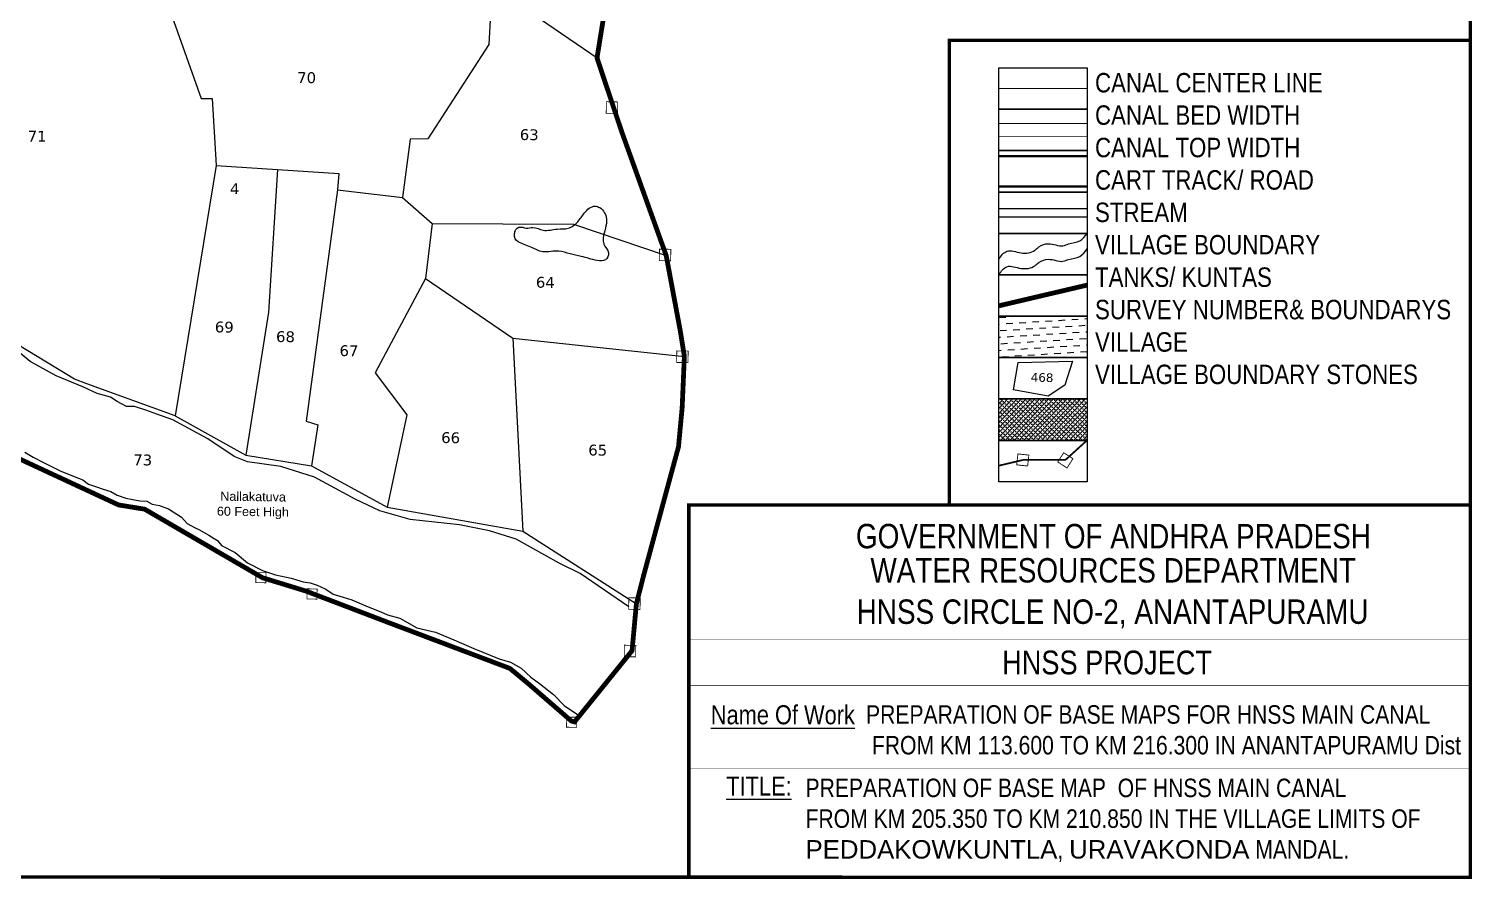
# Model space of a CAD drawing. Header units: inches. Extents: x 734614 to 745725, y 1633794 to 1639309.
# Drawn here: x 743289 to 745694, y 1633794 to 1635210 of the extents above; entities that cross this region are included whole.
import ezdxf
from ezdxf.enums import TextEntityAlignment as Align

# ---------------------------------------------------------------- set-up
doc = ezdxf.new("R2010")
doc.units = ezdxf.units.IN
doc.header["$MEASUREMENT"] = 0
doc.linetypes.add('ACAD_ISO02W100', pattern=[15, 12, -3])
doc.linetypes.add('HIDDEN2', pattern=[0.1875, 0.125, -0.0625])
for name, color, linetype in [('CANAL1', 1, 'Continuous'), ('FOOT PATH', 222, 'Continuous'), ('FRAME 025', 7, 'Continuous'), ('HILL', 223, 'Continuous'), ('PLOT', 7, 'Continuous'), ('PLOT NO', 7, 'Continuous'), ('STRUCTURE', 5, 'Continuous'), ('tank', 4, 'Continuous'), ('TITLEBLOCK', 7, 'Continuous'), ('VILLAGE', 30, 'Continuous'), ('VILLAGE BOUNDRY', 5, 'Continuous'), ('VILLAGE STONES', 240, 'Continuous')]:
    doc.layers.add(name, color=color, linetype=linetype)
doc.styles.add('ARIALN', font='ARIALN_1.TTF')
doc.styles.get("Standard").update_dxf_attribs({"font": 'verdana_0.ttf'})

msp = doc.modelspace()

# ---------------------------------------------------------------- hatches: boundary and pattern name
at = {"layer": 'tank'}
h = msp.add_hatch(dxfattribs=at)
h.set_pattern_fill('DASH', color=256, scale=87.578474, angle=3.5405, style=0)
h.set_pattern_definition([(3.5405362, (187538.262, 411472.384), (10.25036703, 11.602462515), [10.94730927, -10.94730927])])
h.paths.add_polyline_path([(744905.4, 1634731.6), (745052.4, 1634731.6), (745052.4, 1634662.6), (744905.4, 1634662.6)])
at = {"layer": 'VILLAGE', "linetype": 'Continuous'}
h = msp.add_hatch(dxfattribs=at)
h.set_pattern_fill('SACNCR', color=256, scale=58.823527, angle=1.5303, style=0)
h.set_pattern_definition([(46.53031993, (187538.2625, 411472.3843), (-4.002234396, 3.793955484), []), (46.53031993, (187542.1606, 411472.4884), (-4.002234396, 3.793955484), [0, -5.514705647])])
h.paths.add_polyline_path([(744905.4, 1634593.7), (745052.4, 1634593.7), (745052.4, 1634524.7), (744905.4, 1634524.7)])

# ---------------------------------------------------------------- linework, layer by layer
at = {"layer": 'CANAL1', "color": 1, "linetype": 'HIDDEN2', "ltscale": 100, "const_width": 1.44}
msp.add_lwpolyline([(744905.4, 1635110.8), (745052.4, 1635110.8)], dxfattribs=at)
at = {"layer": 'CANAL1', "color": 5, "const_width": 1.44}
for points in [[(745052.4, 1635052.7), (744905.4, 1635052.7)], [(745052.4, 1635031.1), (744905.4, 1635031.1)]]:
    msp.add_lwpolyline(points, dxfattribs=at)
at = {"layer": 'CANAL1', "color": 1, "const_width": 3.6}
for points in [[(745052.4, 1634998.1), (744905.4, 1634998.1)], [(745052.4, 1634947.7), (744905.4, 1634947.7)]]:
    msp.add_lwpolyline(points, dxfattribs=at)
at = {"layer": 'FOOT PATH'}
for points in [[(744288.6, 1634247.6), (744207.9, 1634302.7), (744172.9, 1634320.1), (744101.3, 1634360), (744056.5, 1634373.7), (744006.6, 1634383.9), (743924.3, 1634393.1), (743874.1, 1634407.2), (743832.6, 1634426.5), (743765, 1634463.3), (743708.9, 1634481), (743653.2, 1634489.1), (743631.3, 1634497.8), (743587.5, 1634527.4), (743529.2, 1634558.8), (743502.5, 1634568.4), (743483.9, 1634575.1), (743464.9, 1634580.9), (743451.8, 1634581.3), (743436.4, 1634589.3), (743425.2, 1634596.6), (743402.9, 1634602.5), (743379.2, 1634613.6), (743334.7, 1634632.3), (743291.1, 1634655.9), (743271.4, 1634672.6)], [(743282.5, 1634505), (743296.3, 1634496.9), (743313.3, 1634487.8), (743341, 1634474), (743364.8, 1634464.2), (743378.9, 1634458.7), (743388.5, 1634451.8), (743401.7, 1634447.5), (743412.6, 1634443.6), (743425.5, 1634439.3), (743436.1, 1634433.2), (743450.8, 1634428.6), (743474, 1634423.9), (743485.8, 1634423.2), (743494.6, 1634418.3), (743507, 1634416.4), (743521.7, 1634410.6), (743543.3, 1634396.5), (743552.8, 1634385.9), (743566.3, 1634379.2), (743572.3, 1634376.2), (743588.8, 1634366.5), (743597.8, 1634361.3), (743603.2, 1634358.1), (743609.9, 1634349.7), (743632.7, 1634337.7), (743653.1, 1634320.6), (743678.4, 1634307.9), (743700.1, 1634300.5), (743726.1, 1634295), (743746.1, 1634289.1), (743757.9, 1634287.2), (743769.7, 1634283.2), (743784, 1634276.5), (743796, 1634268.7), (743812.8, 1634263.2), (743827.2, 1634259.2), (743854.2, 1634247.6), (743875.3, 1634239.1), (743886.8, 1634233.9), (743907.3, 1634228.6), (743935.5, 1634212.6), (743966.6, 1634204.9), (743997.1, 1634192.2), (744030.6, 1634178.2), (744072.7, 1634160.6), (744091.4, 1634155), (744109.5, 1634145.3), (744125.3, 1634130.3), (744139.9, 1634119.8), (744163.2, 1634101.3), (744181.3, 1634082.7), (744206.6, 1634065.9)]]:
    msp.add_lwpolyline(points, dxfattribs=at)
at = {"layer": 'FRAME 025', "lineweight": -3, "const_width": 0.97}
for points in [[(744388.5, 1634192.4), (745691.2, 1634192.4)], [(744388.5, 1634116.6), (745691.2, 1634116.6)], [(744388.5, 1633977.4), (745691.2, 1633977.4)]]:
    msp.add_lwpolyline(points, dxfattribs=at)
at = {"layer": 'HILL', "start_tangent": (-0.101453, 0.99484), "end_tangent": (0.505838, -0.862628)}
msp.add_spline([(744098.6, 1634869.7), (744105.6, 1634879.6), (744118, 1634878.4), (744129, 1634879.3), (744146.1, 1634874.9), (744169.5, 1634876.7), (744187.7, 1634878.1), (744203.7, 1634888.9), (744214.8, 1634903.5), (744232.5, 1634914.9), (744240.4, 1634912.4), (744251.5, 1634893.8), (744246.2, 1634861.9), (744247.1, 1634851.6), (744254.8, 1634837.1), (744249.9, 1634825.5), (744236.1, 1634824.3), (744209.4, 1634831.2), (744190.9, 1634835.2), (744172.1, 1634839.9), (744145.6, 1634838.9), (744125.5, 1634846.4), (744104.3, 1634855.6), (744098.3, 1634869.4), (744100, 1634873.1)], degree=3, dxfattribs=at)
at = {"layer": 'PLOT'}
for p, q in [((744058.9, 1635245.1), (744055.4, 1635184.2)), ((744141.8, 1635226.3), (744235.8, 1635161.8)), ((744055.4, 1635184.2), (743954, 1635027.2)), ((743924.2, 1635026.4), (743911.7, 1634929)), ((743954, 1635027.2), (743924.2, 1635026.4)), ((743601, 1634982.7), (743805.8, 1634969.1)), ((743703.4, 1634975.9), (743688.5, 1634738.3)), ((743805.8, 1634969.1), (743803.1, 1634942)), ((743803.1, 1634942), (743751.1, 1634556.6)), ((743803.1, 1634942), (743911.7, 1634929)), ((743911.7, 1634929), (743961.3, 1634886)), ((743961.3, 1634886), (743950.1, 1634794.5)), ((743961.3, 1634886), (744196.8, 1634884.8)), ((744196.8, 1634884.8), (744351.1, 1634832.6)), ((743950.1, 1634794.5), (743866.2, 1634637.2)), ((743950.1, 1634794.5), (744095.7, 1634694.8)), ((743688.5, 1634738.3), (743650.4, 1634500)), ((744095.7, 1634694.8), (744381.4, 1634664.6)), ((744095.7, 1634694.8), (744112.2, 1634373.5)), ((743866.2, 1634637.2), (743919, 1634567.4)), ((743751.1, 1634556.6), (743770.8, 1634550.5)), ((743919, 1634567.4), (743886.3, 1634413.5)), ((743770.8, 1634550.5), (743759.8, 1634482.2))]:
    msp.add_line(p, q, dxfattribs=at)
for points in [[(743858.6, 1635698.4), (743853.6, 1635618.8), (743863.6, 1635525.4), (743787.4, 1635487), (743764.4, 1635399.4), (743736.7, 1635307.3), (743509.5, 1635366.5), (743489.6, 1635271.1), (743512.5, 1635274.6), (743576, 1635094.3), (743594.7, 1635094.3), (743601, 1634982.7), (743533.1, 1634565.6), (743650.4, 1634500), (743760, 1634482.2), (743886.3, 1634413.5), (744112.2, 1634373.5), (744301.4, 1634252.3)], [(743533.1, 1634565.6), (743385.6, 1634618.9), (743364.9, 1634626.4), (743190.8, 1634732.2), (743174.9, 1634779.4), (743050.9, 1634838.8), (743038.2, 1634909.8), (743050.5, 1635065.5), (743024.2, 1635247.8), (742997.2, 1635324.5), (743000.7, 1635420.2), (743017.8, 1635502.6), (743032.1, 1635581), (743023.8, 1635662.2)]]:
    msp.add_lwpolyline(points, dxfattribs=at)
at = {"layer": 'PLOT NO'}
for points in [[(744905.4, 1635145.3), (745052.4, 1635145.3), (745052.4, 1635076.3), (744905.4, 1635076.3)], [(744905.4, 1635076.3), (745052.4, 1635076.3), (745052.4, 1635007.4), (744905.4, 1635007.4)], [(744905.4, 1635007.4), (745052.4, 1635007.4), (745052.4, 1634938.4), (744905.4, 1634938.4)], [(744905.4, 1634938.4), (745052.4, 1634938.4), (745052.4, 1634869.5), (744905.4, 1634869.5)], [(744905.4, 1634869.5), (745052.4, 1634869.5), (745052.4, 1634800.5), (744905.4, 1634800.5)], [(744905.4, 1634800.5), (745052.4, 1634800.5), (745052.4, 1634731.6), (744905.4, 1634731.6)], [(744905.4, 1634731.6), (745052.4, 1634731.6), (745052.4, 1634662.6), (744905.4, 1634662.6)], [(744905.4, 1634662.6), (745052.4, 1634662.6), (745052.4, 1634593.7), (744905.4, 1634593.7)], [(744905.4, 1634593.7), (745052.4, 1634593.7), (745052.4, 1634524.7), (744905.4, 1634524.7)], [(744905.4, 1634524.7), (745052.4, 1634524.7), (745052.4, 1634455.8), (744905.4, 1634455.8)]]:
    msp.add_lwpolyline(points, close=True, dxfattribs=at)
at = {"layer": 'PLOT NO', "color": 6}
for points in [[(744905.4, 1634911.2), (745052.4, 1634911.2)], [(744905.4, 1634896.8), (745052.4, 1634896.8)]]:
    msp.add_lwpolyline(points, dxfattribs=at)
at = {"layer": 'PLOT NO'}
msp.add_lwpolyline([(744930, 1634609), (744937.5, 1634654.5), (745028.3, 1634656.5), (745015.2, 1634616.7), (744987.8, 1634598.5), (744930, 1634609)], dxfattribs=at)
at = {"layer": 'PLOT NO', "color": 4}
for points in [[(744905.4, 1634826.8), (744918.9, 1634839.8), (744942.5, 1634837.1), (744965.6, 1634841.5), (744972.3, 1634846.9), (744987.9, 1634852.3), (745000.2, 1634850.2), (745012.3, 1634849), (745021.4, 1634851.9), (745040.5, 1634857), (745052.4, 1634869.5)], [(744905.4, 1634801), (744918.9, 1634814), (744942.5, 1634811.2), (744965.6, 1634815.6), (744972.3, 1634821.1), (744987.9, 1634826.4), (745000.2, 1634824.4), (745012.3, 1634823.1), (745021.4, 1634826.1), (745040.5, 1634831.2), (745052.4, 1634843.7)]]:
    msp.add_spline(points, degree=3, dxfattribs=at)
at = {"layer": 'STRUCTURE', "color": 5}
for points, const_width in [([(734616.5, 1639305.7), (745691.2, 1639305.7), (745691.2, 1633796.6), (734616.5, 1633799.2)], 5.82), ([(744823, 1635191.3), (745691.2, 1635191.3), (745691.2, 1634417), (744823, 1634417)], 5.54), ([(744388.8, 1634417), (745691.2, 1634417), (745691.2, 1633796.6), (744388.8, 1633796.6)], 5.82)]:
    msp.add_lwpolyline(points, close=True, dxfattribs=dict(at, const_width=const_width))
at = {"layer": 'VILLAGE BOUNDRY', "linetype": 'ACAD_ISO02W100', "ltscale": 2}
for points, const_width in [([(744249.1, 1635244.1), (744235.8, 1635161.8), (744277.2, 1635038.2), (744351.1, 1634832.6), (744374.6, 1634706.8), (744381.4, 1634664.6), (744377.7, 1634579.2), (744371.6, 1634514.1), (744313.4, 1634299.3), (744301.4, 1634252.3), (744294.2, 1634174.2), (744198.3, 1634055.6), (744193.1, 1634057.1), (744122.5, 1634118.3), (744090.7, 1634144.7), (743893.9, 1634219), (743751, 1634273.5), (743678.4, 1634295.8), (743482, 1634410), (743438.5, 1634417.1), (743104.1, 1634572.4)], 8), ([(744905.4, 1634748.8), (745052.4, 1634783.3)], 8), ([(744905.4, 1634482.5), (744946, 1634492.1), (745016.4, 1634492.1), (745052.4, 1634524.7)], 2.88)]:
    msp.add_lwpolyline(points, dxfattribs=dict(at, const_width=const_width))
at = {"layer": 'VILLAGE STONES'}
for points, const_width in [([(744251.4, 1635088.8), (744270.3, 1635088.5), (744270.1, 1635069.3), (744251.1, 1635069.6)], 1.35), ([(744339.9, 1634843.3), (744358.8, 1634843), (744358.6, 1634823.8), (744339.7, 1634824)], 1.35), ([(744368.8, 1634673.7), (744387.7, 1634673.4), (744387.4, 1634654.2), (744368.5, 1634654.5)], 1.35), ([(744937.2, 1634502.1), (744955.4, 1634500.1), (744953.4, 1634481.9), (744935.2, 1634483.9)], 1.46), ([(745003.6, 1634488.7), (745013.5, 1634504), (745028.9, 1634494.1), (745019, 1634478.7)], 1.46), ([(743667.4, 1634304.4), (743684.2, 1634304.2), (743684, 1634287.4), (743667.2, 1634287.6)], 1.35), ([(743752.6, 1634277.3), (743769.4, 1634277), (743769.2, 1634260.2), (743752.4, 1634260.4)], 1.35), ([(744288.8, 1634262.5), (744307.8, 1634262.2), (744307.5, 1634243), (744288.6, 1634243.2)], 1.35), ([(744281.5, 1634183.4), (744300.4, 1634183.1), (744300.2, 1634163.9), (744281.2, 1634164.2)], 1.35), ([(744185.2, 1634063.6), (744202, 1634063.4), (744201.8, 1634046.6), (744185, 1634046.8)], 1.35)]:
    msp.add_lwpolyline(points, close=True, dxfattribs=dict(at, const_width=const_width))

# ---------------------------------------------------------------- texts
at = {"layer": 'PLOT NO'}
for s, height, rotation, p in [('70', 18, 359.247, (743751.9, 1635129)), ('71', 18, 359.247, (743302.8, 1635031.4)), ('63', 18, 359.247, (744122.9, 1635033.9)), ('4', 18, 359.247, (743632, 1634943.9)), ('64', 18, 359.247, (744149.7, 1634787.9)), ('69', 18, 359.247, (743614.7, 1634713.4)), ('68', 18, 359.247, (743716.7, 1634697.4)), ('67', 18, 359.247, (743822.5, 1634674)), ('468', 14.42, 358.6877, (744977.5, 1634629.4)), ('66', 18, 359.247, (743991.9, 1634529.1)), ('65', 18, 359.247, (744237, 1634508.4)), ('73', 18, 359.247, (743478.8, 1634492.1))]:
    msp.add_text(s, height=height, rotation=rotation, dxfattribs=at).set_placement(p, align=Align.MIDDLE_CENTER)
at = {"layer": 'TITLEBLOCK', "extrusion": (0.000201441, 0.004807, 0.999988), "style": 'ARIALN'}
for s, height, p in [('GOVERNMENT OF ANDHRA PRADESH ', 40.629, (744667.2, 1634325.3, 7999.8)), ('WATER RESOURCES DEPARTMENT  ', 40.629, (744691.4, 1634268.3, 7999.1)), ('HNSS CIRCLE NO-2, ANANTAPURAMU', 40.629, (744668.4, 1634199.4, 7998.7)), ('HNSS PROJECT', 39.567, (744910.8, 1634115.3, 8000.5)), ('%%UName Of Work', 31.684, (744425.5, 1634032.1, 8000.9)), ('%%UTITLE:', 31.68, (744451.2, 1633913.4, 8000.9))]:
    msp.add_text(s, height=height, rotation=359.9999, dxfattribs=at).set_placement(p)
at = {"layer": 'TITLEBLOCK', "extrusion": (0.000201441, 0.004807, 0.999988), "attachment_point": 1, "text_direction": (1, -1e-06, -0.000201), "style": 'ARIALN'}
for s, insert, char_height, width in [('CANAL CENTER LINE \\PCANAL BED WIDTH {\\H1.5288x; }\\PCANAL TOP WIDTH {\\H1.3525x; }\\PCART TRACK/ ROAD{\\H1.4113x; }\\PSTREAM {\\H1.3917x; }\\PVILLAGE BOUNDARY{\\H1.3982x; }\\PTANKS/ KUNTAS{\\H1.3961x; }\\PSURVEY NUMBER& BOUNDARYS{\\H1.3968x; }\\PVILLAGE{\\H1.3966x; }\\PVILLAGE BOUNDARY STONES{\\H1.3966x; }', (745065.7, 1635136.7), 32.387, 679.033), ('PREPARATION OF BASE MAPS FOR HNSS MAIN CANAL\\P FROM KM 113.600 TO KM 216.300 IN ANANTAPURAMU Dist', (744684.1, 1634083.4, -3.6), 30.723, 991.697)]:
    msp.add_mtext(s, dxfattribs=dict(at, insert=insert, char_height=char_height, width=width))
at = {"layer": 'TITLEBLOCK', "insert": (744583.3, 1633961.1), "char_height": 30.7229, "width": 1107.19, "attachment_point": 1, "rotation": 359.9999, "style": 'ARIALN'}
msp.add_mtext('PREPARATION OF BASE MAP  OF HNSS MAIN CANAL  \\PFROM KM {\\C1;205.350 }TO KM {\\C1;210.850 }IN THE VILLAGE LIMITS OF{\\C1;   \\fArial|b0|i0|c0|p34;PEDDAKOWKUNTLA}, {\\fArial|b0|i0|c0|p34;URAVAKONDA} MANDAL.\\P', dxfattribs=at)
at = {"layer": 'VILLAGE STONES', "color": 0, "insert": (743662.8, 1634438.5), "char_height": 15, "width": 171.277, "attachment_point": 2, "rotation": 359.247}
msp.add_mtext('\\A1;{\\fArial|b0|i0|c0|p34;Nallakatuva\\P60 Feet High}', dxfattribs=at)

doc.saveas('drawing.dxf')
